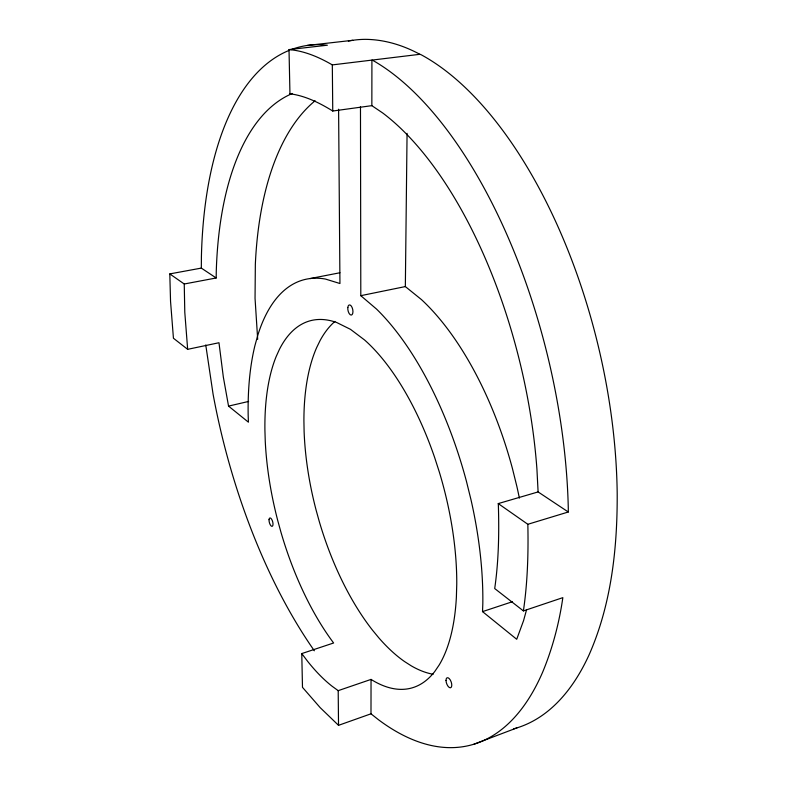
<?xml version="1.0" encoding="UTF-8"?>
<svg xmlns="http://www.w3.org/2000/svg" width="787" height="787" viewBox="0 0 787 787"><rect width="100%" height="100%" fill="white"/><g stroke="black" fill="none" stroke-linecap="round" stroke-linejoin="round"><path stroke-width="1.18" d="M187.66 349.33L173.435 338.243L170.543 301.303L169.805 273.906L184.247 283.999L184.788 312.262L187.66 349.33L218.973 342.738L223.341 377.091L228.545 406.112L248.417 422.186L248.18 415.684A232.47 103.343 74.5 0 1 254.968 345.444L257.733 335.459A232.47 103.343 74.5 0 1 325.405 279.041L339.945 283.517L338.597 109.226M568.293 511.993L568.293 508.294A359.413 167.651 76.4 0 0 373.136 60.569L371.917 60.107L371.848 105.655L382.698 112.974A316.758 147.031 76.4 0 1 536.921 469.101L538.101 491.924L568.293 511.993L527.841 524.29L498.25 503.591L498.378 505.608C499.204 533.291 498.663 561.101 494.708 588.548L523.404 610.909L562.843 597.648C559.183 623.038 552.612 648.045 542.814 671.764A359.413 167.651 76.4 0 1 378.399 719.672L370.992 713.809L371.041 679.407L338.194 690.652L332.094 686.234A192.825 81.405 74.6 0 1 307.53 661.198L301.775 653.584L333.619 642.989A190.484 84.425 74.5 0 1 280.949 532.189L277.791 520.738A190.484 84.425 74.5 0 1 265.249 441.074L264.914 430.243A190.484 84.425 74.5 0 1 276.227 356.413L279.405 349.408A190.484 84.425 74.5 0 1 336.757 322.542L350.451 329.32L364.568 339.974A190.484 84.425 74.5 0 1 434.758 457.857L439.303 471.954A190.484 84.425 74.5 0 1 456.755 584.308L456.391 596.91A190.484 84.425 74.5 0 1 439.146 665.035L434.867 671.341A190.484 84.425 74.5 0 1 371.208 679.515L371.041 679.407M292.095 93.604A316.758 147.031 76.4 0 0 216.268 271.613L216.189 277.978L201.324 268.101L201.403 256.946A359.413 167.651 76.4 0 1 288.681 50.575M519.361 498.112A228.987 107.652 74.4 0 0 516.823 486.258L512.435 468.531A228.987 107.652 74.4 0 0 421.478 299.611L405.344 286.576L407.066 133.347M526.621 609.551L523.552 620.677L516.715 639.28L482.529 611.617L482.815 603.796A232.47 103.343 74.5 0 0 470.931 499.489L466.475 481.447A232.47 103.343 74.5 0 0 376.53 309.075L360.8 295.676L360.476 106.589M523.404 610.909C527.605 582.262 528.461 553.202 527.841 524.29M474 744.187L516.98 727.877M301.775 653.584L302.483 687.336L320.181 707.641L338.528 725.329L370.992 713.809M482.529 611.617L512.465 601.701M498.25 503.591L538.101 491.924M228.545 406.112L248.623 401.439M360.8 295.676L405.344 286.576M310.176 278.549L339.925 272.755M184.247 283.999L216.189 277.978M169.805 273.906L201.324 268.101M290.895 49.699A359.413 167.651 76.4 0 1 319.335 44.593L327.372 45.213L289.016 49.581L289.95 93.781C305.277 95.748 319.758 102.979 332.753 111.026L371.848 105.655M289.95 93.781L292.311 93.476M289.016 49.581C304.471 50.889 319.02 57.166 332.321 64.898L419.884 54.303L421.143 54.746A353.717 174.33 76.4 0 1 617.195 493.498C617.441 548.342 611.371 604.465 588.981 655.069A353.717 174.33 76.4 0 1 513.704 728.821M307.078 45.479L352.842 40.294M419.884 54.303C403.2 45.302 384.646 39.527 365.581 39.35A353.717 174.33 76.4 0 0 348.356 41.081M205.761 344.972L213.061 394.061A359.413 167.651 76.4 0 0 314.357 650.78M257.683 339.325L255.047 298.352L255.342 264.334A311.78 152.944 76.4 0 1 315.115 100.766M332.321 64.898L332.753 111.026M338.194 690.652L338.528 725.329M433.135 674.262A187.64 87.957 74.4 0 1 411.207 665.812L404.597 661.582A187.64 87.957 74.4 0 1 378.783 637.795L372.615 630.318A187.64 87.957 74.4 0 1 319.256 521.437L316.118 510.143A187.64 87.957 74.4 0 1 304.107 431.443L303.91 420.73A187.64 87.957 74.4 0 1 316.679 347.539L320.073 340.574A187.64 87.957 74.4 0 1 334.947 321.401M269.046 519.656A4.338 1.702 74.9 0 0 271.781 526.336A4.338 1.702 74.9 0 0 272.243 520.443A4.338 1.702 74.9 0 0 269.046 519.656M446.013 680.44A5.312 2.43 70.6 0 0 450.42 687.799A5.312 2.43 70.6 0 0 450.262 679.948A5.312 2.43 70.6 0 0 446.013 680.44M347.815 307.53A5.175 2.42 78.3 0 0 351.228 315.075A5.175 2.42 78.3 0 0 352.045 307.353A5.175 2.42 78.3 0 0 347.815 307.53"/></g></svg>
